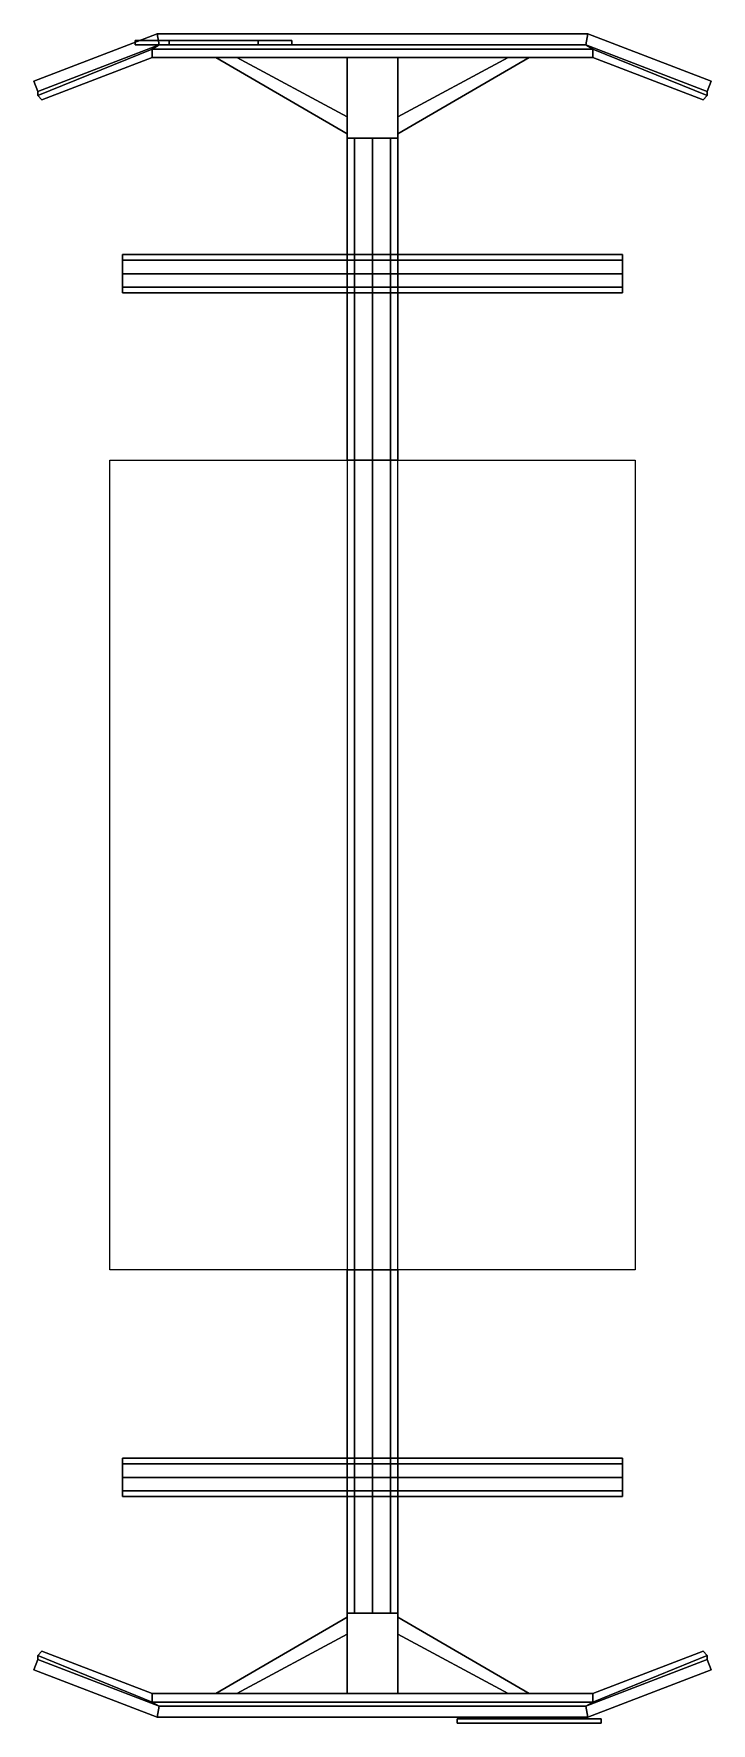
# Model space of a CAD drawing. Extents: x -0.8 to 0.8, y -2 to 1.99.
import ezdxf

# ---------------------------------------------------------------- set-up
doc = ezdxf.new("R2010")
doc.units = 0
doc.layers.get('0').update_dxf_attribs({"linetype": 'CONTINUOUS'})

msp = doc.modelspace()

# ---------------------------------------------------------------- linework, layer by layer
for points in [[(-0.5034, 1.96, 0.52), (-0.5083, 1.986, 0.505), (-0.7993, 1.8743, 0.505), (-0.79, 1.85, 0.52)], [(-0.5083, 1.986, 0.475), (-0.5034, 1.96, 0.46), (-0.79, 1.85, 0.46), (-0.7993, 1.8743, 0.475)], [(-0.5083, 1.986, 0.505), (-0.5083, 1.986, 0.475), (-0.7993, 1.8743, 0.475), (-0.7993, 1.8743, 0.505)], [(-0.5034, 1.96, 0.46), (-0.52, 1.95, 0.43), (-0.79, 1.84, 0.43), (-0.79, 1.85, 0.46)], [(-0.79, 1.84, 0.55), (-0.52, 1.95, 0.55), (-0.5034, 1.96, 0.52), (-0.79, 1.85, 0.52)], [(-0.19, 1.97, 0.69), (-0.19, 1.97, 0.55), (-0.56, 1.97, 0.55), (-0.56, 1.97, 0.69)], [(-0.27, 1.97, 0.78), (-0.19, 1.97, 0.69), (-0.56, 1.97, 0.69), (-0.48, 1.97, 0.78)], [(-0.48, 1.96, 0.78), (-0.48, 1.97, 0.78), (-0.56, 1.97, 0.69), (-0.56, 1.96, 0.69)], [(-0.56, 1.96, 0.69), (-0.56, 1.97, 0.69), (-0.56, 1.97, 0.55), (-0.56, 1.96, 0.55)], [(-0.56, 1.96, 0.69), (-0.56, 1.96, 0.55), (-0.19, 1.96, 0.55), (-0.19, 1.96, 0.69)], [(-0.48, 1.96, 0.78), (-0.56, 1.96, 0.69), (-0.19, 1.96, 0.69), (-0.27, 1.96, 0.78)], [(-0.52, 1.95, 0.43), (-0.5034, 1.96, 0.46), (0.5034, 1.96, 0.46), (0.52, 1.95, 0.43)], [(0.5034, 1.96, 0.52), (-0.5034, 1.96, 0.52), (-0.52, 1.95, 0.55), (0.52, 1.95, 0.55)], [(-0.5083, 1.986, 0.505), (-0.5034, 1.96, 0.52), (0.5034, 1.96, 0.52), (0.5083, 1.986, 0.505)], [(-0.5083, 1.986, 0.475), (-0.5083, 1.986, 0.505), (0.5083, 1.986, 0.505), (0.5083, 1.986, 0.475)], [(-0.5034, 1.96, 0.46), (-0.5083, 1.986, 0.475), (0.5083, 1.986, 0.475), (0.5034, 1.96, 0.46)], [(-0.27, 1.96, 0.78), (-0.27, 1.97, 0.78), (-0.48, 1.97, 0.78), (-0.48, 1.96, 0.78)], [(-0.19, 1.96, 0.69), (-0.19, 1.97, 0.69), (-0.27, 1.97, 0.78), (-0.27, 1.96, 0.78)], [(-0.19, 1.96, 0.55), (-0.19, 1.97, 0.55), (-0.19, 1.97, 0.69), (-0.19, 1.96, 0.69)], [(0.5083, 1.986, 0.505), (0.5034, 1.96, 0.52), (0.79, 1.85, 0.52), (0.7993, 1.8743, 0.505)], [(0.5034, 1.96, 0.46), (0.5083, 1.986, 0.475), (0.7993, 1.8743, 0.475), (0.79, 1.85, 0.46)], [(0.79, 1.84, 0.43), (0.52, 1.95, 0.43), (0.5034, 1.96, 0.46), (0.79, 1.85, 0.46)], [(0.5034, 1.96, 0.52), (0.52, 1.95, 0.55), (0.79, 1.84, 0.55), (0.79, 1.85, 0.52)], [(0.5083, 1.986, 0.475), (0.5083, 1.986, 0.505), (0.7993, 1.8743, 0.505), (0.7993, 1.8743, 0.475)], [(-0.79, 1.84, 0.43), (-0.52, 1.95, 0.43), (-0.52, 1.93, 0.43), (-0.78, 1.83, 0.43)], [(-0.52, 1.93, 0.55), (-0.52, 1.95, 0.55), (-0.79, 1.84, 0.55), (-0.78, 1.83, 0.55)], [(-0.78, 1.83, 0.43), (-0.52, 1.93, 0.43), (-0.52, 1.93, 0.55), (-0.78, 1.83, 0.55)], [(-0.52, 1.93, 0.43), (-0.52, 1.95, 0.43), (0.52, 1.95, 0.43), (0.52, 1.93, 0.43)], [(0.52, 1.95, 0.55), (-0.52, 1.95, 0.55), (-0.52, 1.93, 0.55), (0.52, 1.93, 0.55)], [(-0.37, 1.93, 0.55), (-0.52, 1.93, 0.55), (-0.52, 1.93, 0.43), (-0.37, 1.93, 0.43)], [(-0.37, 1.93, 0.43), (-0.06, 1.75, 0.43), (-0.06, 1.75, 0.55), (-0.37, 1.93, 0.55)], [(-0.32, 1.93, 0.43), (-0.06, 1.79, 0.43), (-0.06, 1.75, 0.43), (-0.37, 1.93, 0.43)], [(-0.06, 1.75, 0.55), (-0.06, 1.79, 0.55), (-0.32, 1.93, 0.55), (-0.37, 1.93, 0.55)], [(-0.06, 1.93, 0.55), (-0.32, 1.93, 0.55), (-0.32, 1.93, 0.43), (-0.06, 1.93, 0.43)], [(-0.32, 1.93, 0.55), (-0.06, 1.79, 0.55), (-0.06, 1.79, 0.43), (-0.32, 1.93, 0.43)], [(-0.06, 1.79, 0.55), (-0.06, 1.93, 0.55), (-0.06, 1.93, 0.43), (-0.06, 1.79, 0.43)], [(-0.06, 1.74, 0.43), (-0.06, 1.93, 0.43), (0.06, 1.93, 0.43), (0.06, 1.74, 0.43)], [(0.06, 1.93, 0.55), (-0.06, 1.93, 0.55), (-0.06, 1.74, 0.55), (0.06, 1.74, 0.55)], [(0.32, 1.93, 0.55), (0.06, 1.93, 0.55), (0.06, 1.93, 0.43), (0.32, 1.93, 0.43)], [(0.06, 1.79, 0.43), (0.06, 1.93, 0.43), (0.06, 1.93, 0.55), (0.06, 1.79, 0.55)], [(0.32, 1.93, 0.43), (0.06, 1.79, 0.43), (0.06, 1.79, 0.55), (0.32, 1.93, 0.55)], [(0.37, 1.93, 0.55), (0.06, 1.75, 0.55), (0.06, 1.75, 0.43), (0.37, 1.93, 0.43)], [(0.06, 1.75, 0.43), (0.06, 1.79, 0.43), (0.32, 1.93, 0.43), (0.37, 1.93, 0.43)], [(0.32, 1.93, 0.55), (0.06, 1.79, 0.55), (0.06, 1.75, 0.55), (0.37, 1.93, 0.55)], [(0.52, 1.93, 0.55), (0.37, 1.93, 0.55), (0.37, 1.93, 0.43), (0.52, 1.93, 0.43)], [(0.52, 1.93, 0.43), (0.52, 1.95, 0.43), (0.79, 1.84, 0.43), (0.78, 1.83, 0.43)], [(0.79, 1.84, 0.55), (0.52, 1.95, 0.55), (0.52, 1.93, 0.55), (0.78, 1.83, 0.55)], [(0.78, 1.83, 0.55), (0.52, 1.93, 0.55), (0.52, 1.93, 0.43), (0.78, 1.83, 0.43)], [(-0.7993, 1.8743, 0.475), (-0.79, 1.85, 0.46), (-0.79, 1.85, 0.52), (-0.7993, 1.8743, 0.505)], [(0.7993, 1.8743, 0.505), (0.79, 1.85, 0.52), (0.79, 1.85, 0.46), (0.7993, 1.8743, 0.475)], [(-0.79, 1.85, 0.46), (-0.79, 1.84, 0.43), (-0.79, 1.84, 0.55), (-0.79, 1.85, 0.52)], [(-0.79, 1.84, 0.43), (-0.78, 1.83, 0.43), (-0.78, 1.83, 0.55), (-0.79, 1.84, 0.55)], [(-0.78, 1.83, 0.55), (-0.79, 1.84, 0.55), (-0.79, 1.84, 0.43), (-0.78, 1.83, 0.43)], [(0.78, 1.83, 0.43), (0.79, 1.84, 0.43), (0.79, 1.84, 0.55), (0.78, 1.83, 0.55)], [(0.79, 1.84, 0.55), (0.78, 1.83, 0.55), (0.78, 1.83, 0.43), (0.79, 1.84, 0.43)], [(0.79, 1.85, 0.52), (0.79, 1.84, 0.55), (0.79, 1.84, 0.43), (0.79, 1.85, 0.46)], [(-0.06, 1.74, 0.55), (-0.06, 1.75, 0.55), (-0.06, 1.75, 0.43), (-0.06, 1.74, 0.43)], [(0.06, 1.74, 0.55), (-0.06, 1.74, 0.55), (-0.06, 1.74, 0.43), (0.06, 1.74, 0.43)], [(-0.06, -1.74, 0.49), (-0.0424, -1.74, 0.5324), (-0.0424, 1.74, 0.5324), (-0.06, 1.74, 0.49)], [(-0.0424, 0.98, 0.4476), (-0.06, 0.98, 0.49), (-0.06, 1.74, 0.49), (-0.0424, 1.74, 0.4476)], [(0, 0.98, 0.43), (-0.0424, 0.98, 0.4476), (-0.0424, 1.74, 0.4476), (0, 1.74, 0.43)], [(-0.0424, -1.74, 0.5324), (0, -1.74, 0.55), (0, 1.74, 0.55), (-0.0424, 1.74, 0.5324)], [(0.0424, 0.98, 0.4476), (0, 0.98, 0.43), (0, 1.74, 0.43), (0.0424, 1.74, 0.4476)], [(0, -1.74, 0.55), (0.0424, -1.74, 0.5324), (0.0424, 1.74, 0.5324), (0, 1.74, 0.55)], [(0.0424, -1.74, 0.5324), (0.06, -1.74, 0.49), (0.06, 1.74, 0.49), (0.0424, 1.74, 0.5324)], [(0.06, 0.98, 0.49), (0.0424, 0.98, 0.4476), (0.0424, 1.74, 0.4476), (0.06, 1.74, 0.49)], [(0.06, 1.74, 0.43), (0.06, 1.75, 0.43), (0.06, 1.75, 0.55), (0.06, 1.74, 0.55)], [(-0.59, 1.4518, 0.3382), (-0.59, 1.465, 0.37), (0.59, 1.465, 0.37), (0.59, 1.4518, 0.3382)], [(-0.59, 1.465, 0.37), (-0.59, 1.4518, 0.4018), (0.59, 1.4518, 0.4018), (0.59, 1.465, 0.37)], [(-0.59, 1.42, 0.325), (-0.59, 1.4518, 0.3382), (0.59, 1.4518, 0.3382), (0.59, 1.42, 0.325)], [(-0.59, 1.4518, 0.4018), (-0.59, 1.42, 0.415), (0.59, 1.42, 0.415), (0.59, 1.4518, 0.4018)], [(-0.59, 1.3882, 0.3382), (-0.59, 1.42, 0.325), (0.59, 1.42, 0.325), (0.59, 1.3882, 0.3382)], [(-0.59, 1.42, 0.415), (-0.59, 1.3882, 0.4018), (0.59, 1.3882, 0.4018), (0.59, 1.42, 0.415)], [(-0.59, 1.375, 0.37), (-0.59, 1.3882, 0.3382), (0.59, 1.3882, 0.3382), (0.59, 1.375, 0.37)], [(-0.59, 1.3882, 0.4018), (-0.59, 1.375, 0.37), (0.59, 1.375, 0.37), (0.59, 1.3882, 0.4018)], [(0.62, 0.98, 0.43), (0.62, -0.93, 0.43), (-0.62, -0.93, 0.43), (-0.62, 0.98, 0.43)], [(-0.06, -0.93, 0.49), (-0.0424, -0.93, 0.4476), (-0.0424, -1.74, 0.4476), (-0.06, -1.74, 0.49)], [(-0.0424, -0.93, 0.4476), (0, -0.93, 0.43), (0, -1.74, 0.43), (-0.0424, -1.74, 0.4476)], [(0, -0.93, 0.43), (0.0424, -0.93, 0.4476), (0.0424, -1.74, 0.4476), (0, -1.74, 0.43)], [(0.0424, -0.93, 0.4476), (0.06, -0.93, 0.49), (0.06, -1.74, 0.49), (0.0424, -1.74, 0.4476)], [(0.59, -1.3882, 0.4018), (0.59, -1.375, 0.37), (-0.59, -1.375, 0.37), (-0.59, -1.3882, 0.4018)], [(0.59, -1.375, 0.37), (0.59, -1.3882, 0.3382), (-0.59, -1.3882, 0.3382), (-0.59, -1.375, 0.37)], [(0.59, -1.42, 0.415), (0.59, -1.3882, 0.4018), (-0.59, -1.3882, 0.4018), (-0.59, -1.42, 0.415)], [(0.59, -1.3882, 0.3382), (0.59, -1.42, 0.325), (-0.59, -1.42, 0.325), (-0.59, -1.3882, 0.3382)], [(0.59, -1.4518, 0.4018), (0.59, -1.42, 0.415), (-0.59, -1.42, 0.415), (-0.59, -1.4518, 0.4018)], [(0.59, -1.42, 0.325), (0.59, -1.4518, 0.3382), (-0.59, -1.4518, 0.3382), (-0.59, -1.42, 0.325)], [(0.59, -1.465, 0.37), (0.59, -1.4518, 0.4018), (-0.59, -1.4518, 0.4018), (-0.59, -1.465, 0.37)], [(0.59, -1.4518, 0.3382), (0.59, -1.465, 0.37), (-0.59, -1.465, 0.37), (-0.59, -1.4518, 0.3382)], [(-0.32, -1.93, 0.55), (-0.06, -1.79, 0.55), (-0.06, -1.75, 0.55), (-0.37, -1.93, 0.55)], [(-0.06, -1.75, 0.43), (-0.06, -1.79, 0.43), (-0.32, -1.93, 0.43), (-0.37, -1.93, 0.43)], [(-0.37, -1.93, 0.55), (-0.06, -1.75, 0.55), (-0.06, -1.75, 0.43), (-0.37, -1.93, 0.43)], [(0.06, -1.74, 0.43), (0.06, -1.93, 0.43), (-0.06, -1.93, 0.43), (-0.06, -1.74, 0.43)], [(-0.06, -1.93, 0.55), (0.06, -1.93, 0.55), (0.06, -1.74, 0.55), (-0.06, -1.74, 0.55)], [(-0.06, -1.74, 0.55), (0.06, -1.74, 0.55), (0.06, -1.74, 0.43), (-0.06, -1.74, 0.43)], [(-0.06, -1.74, 0.43), (-0.06, -1.75, 0.43), (-0.06, -1.75, 0.55), (-0.06, -1.74, 0.55)], [(0.06, -1.74, 0.55), (0.06, -1.75, 0.55), (0.06, -1.75, 0.43), (0.06, -1.74, 0.43)], [(0.32, -1.93, 0.43), (0.06, -1.79, 0.43), (0.06, -1.75, 0.43), (0.37, -1.93, 0.43)], [(0.37, -1.93, 0.43), (0.06, -1.75, 0.43), (0.06, -1.75, 0.55), (0.37, -1.93, 0.55)], [(0.06, -1.75, 0.55), (0.06, -1.79, 0.55), (0.32, -1.93, 0.55), (0.37, -1.93, 0.55)], [(-0.32, -1.93, 0.43), (-0.06, -1.79, 0.43), (-0.06, -1.79, 0.55), (-0.32, -1.93, 0.55)], [(-0.06, -1.79, 0.43), (-0.06, -1.93, 0.43), (-0.06, -1.93, 0.55), (-0.06, -1.79, 0.55)], [(0.06, -1.79, 0.55), (0.06, -1.93, 0.55), (0.06, -1.93, 0.43), (0.06, -1.79, 0.43)], [(0.32, -1.93, 0.55), (0.06, -1.79, 0.55), (0.06, -1.79, 0.43), (0.32, -1.93, 0.43)], [(-0.79, -1.84, 0.55), (-0.52, -1.95, 0.55), (-0.52, -1.93, 0.55), (-0.78, -1.83, 0.55)], [(-0.52, -1.93, 0.43), (-0.52, -1.95, 0.43), (-0.79, -1.84, 0.43), (-0.78, -1.83, 0.43)], [(-0.78, -1.83, 0.43), (-0.79, -1.84, 0.43), (-0.79, -1.84, 0.55), (-0.78, -1.83, 0.55)], [(-0.79, -1.84, 0.55), (-0.78, -1.83, 0.55), (-0.78, -1.83, 0.43), (-0.79, -1.84, 0.43)], [(-0.78, -1.83, 0.55), (-0.52, -1.93, 0.55), (-0.52, -1.93, 0.43), (-0.78, -1.83, 0.43)], [(0.79, -1.84, 0.43), (0.52, -1.95, 0.43), (0.52, -1.93, 0.43), (0.78, -1.83, 0.43)], [(0.52, -1.93, 0.55), (0.52, -1.95, 0.55), (0.79, -1.84, 0.55), (0.78, -1.83, 0.55)], [(0.78, -1.83, 0.43), (0.52, -1.93, 0.43), (0.52, -1.93, 0.55), (0.78, -1.83, 0.55)], [(0.79, -1.84, 0.43), (0.78, -1.83, 0.43), (0.78, -1.83, 0.55), (0.79, -1.84, 0.55)], [(0.78, -1.83, 0.55), (0.79, -1.84, 0.55), (0.79, -1.84, 0.43), (0.78, -1.83, 0.43)], [(-0.5034, -1.96, 0.46), (-0.5083, -1.986, 0.475), (-0.7993, -1.8743, 0.475), (-0.79, -1.85, 0.46)], [(-0.5083, -1.986, 0.505), (-0.5034, -1.96, 0.52), (-0.79, -1.85, 0.52), (-0.7993, -1.8743, 0.505)], [(-0.7993, -1.8743, 0.505), (-0.79, -1.85, 0.52), (-0.79, -1.85, 0.46), (-0.7993, -1.8743, 0.475)], [(-0.79, -1.84, 0.43), (-0.52, -1.95, 0.43), (-0.5034, -1.96, 0.46), (-0.79, -1.85, 0.46)], [(-0.5034, -1.96, 0.52), (-0.52, -1.95, 0.55), (-0.79, -1.84, 0.55), (-0.79, -1.85, 0.52)], [(-0.79, -1.85, 0.52), (-0.79, -1.84, 0.55), (-0.79, -1.84, 0.43), (-0.79, -1.85, 0.46)], [(0.5034, -1.96, 0.46), (0.52, -1.95, 0.43), (0.79, -1.84, 0.43), (0.79, -1.85, 0.46)], [(0.79, -1.84, 0.55), (0.52, -1.95, 0.55), (0.5034, -1.96, 0.52), (0.79, -1.85, 0.52)], [(0.5083, -1.986, 0.475), (0.5034, -1.96, 0.46), (0.79, -1.85, 0.46), (0.7993, -1.8743, 0.475)], [(0.5034, -1.96, 0.52), (0.5083, -1.986, 0.505), (0.7993, -1.8743, 0.505), (0.79, -1.85, 0.52)], [(0.79, -1.85, 0.46), (0.79, -1.84, 0.43), (0.79, -1.84, 0.55), (0.79, -1.85, 0.52)], [(0.7993, -1.8743, 0.475), (0.79, -1.85, 0.46), (0.79, -1.85, 0.52), (0.7993, -1.8743, 0.505)], [(-0.5083, -1.986, 0.475), (-0.5083, -1.986, 0.505), (-0.7993, -1.8743, 0.505), (-0.7993, -1.8743, 0.475)], [(0.5083, -1.986, 0.505), (0.5083, -1.986, 0.475), (0.7993, -1.8743, 0.475), (0.7993, -1.8743, 0.505)], [(-0.52, -1.95, 0.55), (0.52, -1.95, 0.55), (0.52, -1.93, 0.55), (-0.52, -1.93, 0.55)], [(-0.52, -1.93, 0.55), (-0.37, -1.93, 0.55), (-0.37, -1.93, 0.43), (-0.52, -1.93, 0.43)], [(0.52, -1.93, 0.43), (0.52, -1.95, 0.43), (-0.52, -1.95, 0.43), (-0.52, -1.93, 0.43)], [(-0.5034, -1.96, 0.52), (0.5034, -1.96, 0.52), (0.52, -1.95, 0.55), (-0.52, -1.95, 0.55)], [(0.52, -1.95, 0.43), (0.5034, -1.96, 0.46), (-0.5034, -1.96, 0.46), (-0.52, -1.95, 0.43)], [(-0.32, -1.93, 0.55), (-0.06, -1.93, 0.55), (-0.06, -1.93, 0.43), (-0.32, -1.93, 0.43)], [(0.06, -1.93, 0.55), (0.32, -1.93, 0.55), (0.32, -1.93, 0.43), (0.06, -1.93, 0.43)], [(0.37, -1.93, 0.55), (0.52, -1.93, 0.55), (0.52, -1.93, 0.43), (0.37, -1.93, 0.43)], [(0.5034, -1.96, 0.46), (0.5083, -1.986, 0.475), (-0.5083, -1.986, 0.475), (-0.5034, -1.96, 0.46)], [(0.5083, -1.986, 0.505), (0.5034, -1.96, 0.52), (-0.5034, -1.96, 0.52), (-0.5083, -1.986, 0.505)], [(0.5083, -1.986, 0.475), (0.5083, -1.986, 0.505), (-0.5083, -1.986, 0.505), (-0.5083, -1.986, 0.475)], [(0.54, -1.99, 0.7), (0.2, -1.99, 0.7), (0.2, -2, 0.7), (0.54, -2, 0.7)], [(0.2, -1.99, 0.7), (0.2, -1.99, 0.49), (0.2, -2, 0.49), (0.2, -2, 0.7)], [(0.54, -1.99, 0.49), (0.2, -1.99, 0.49), (0.2, -1.99, 0.7), (0.54, -1.99, 0.7)], [(0.54, -1.99, 0.49), (0.54, -1.99, 0.7), (0.54, -2, 0.7), (0.54, -2, 0.49)], [(0.54, -2, 0.7), (0.2, -2, 0.7), (0.2, -2, 0.49), (0.54, -2, 0.49)]]:
    msp.add_3dface(points)

doc.saveas('drawing.dxf')
